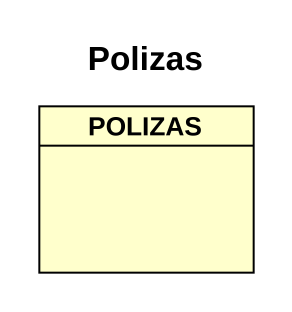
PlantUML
@startuml
title Polizas
hide circle
hide empty members
class POLIZAS
@enduml
